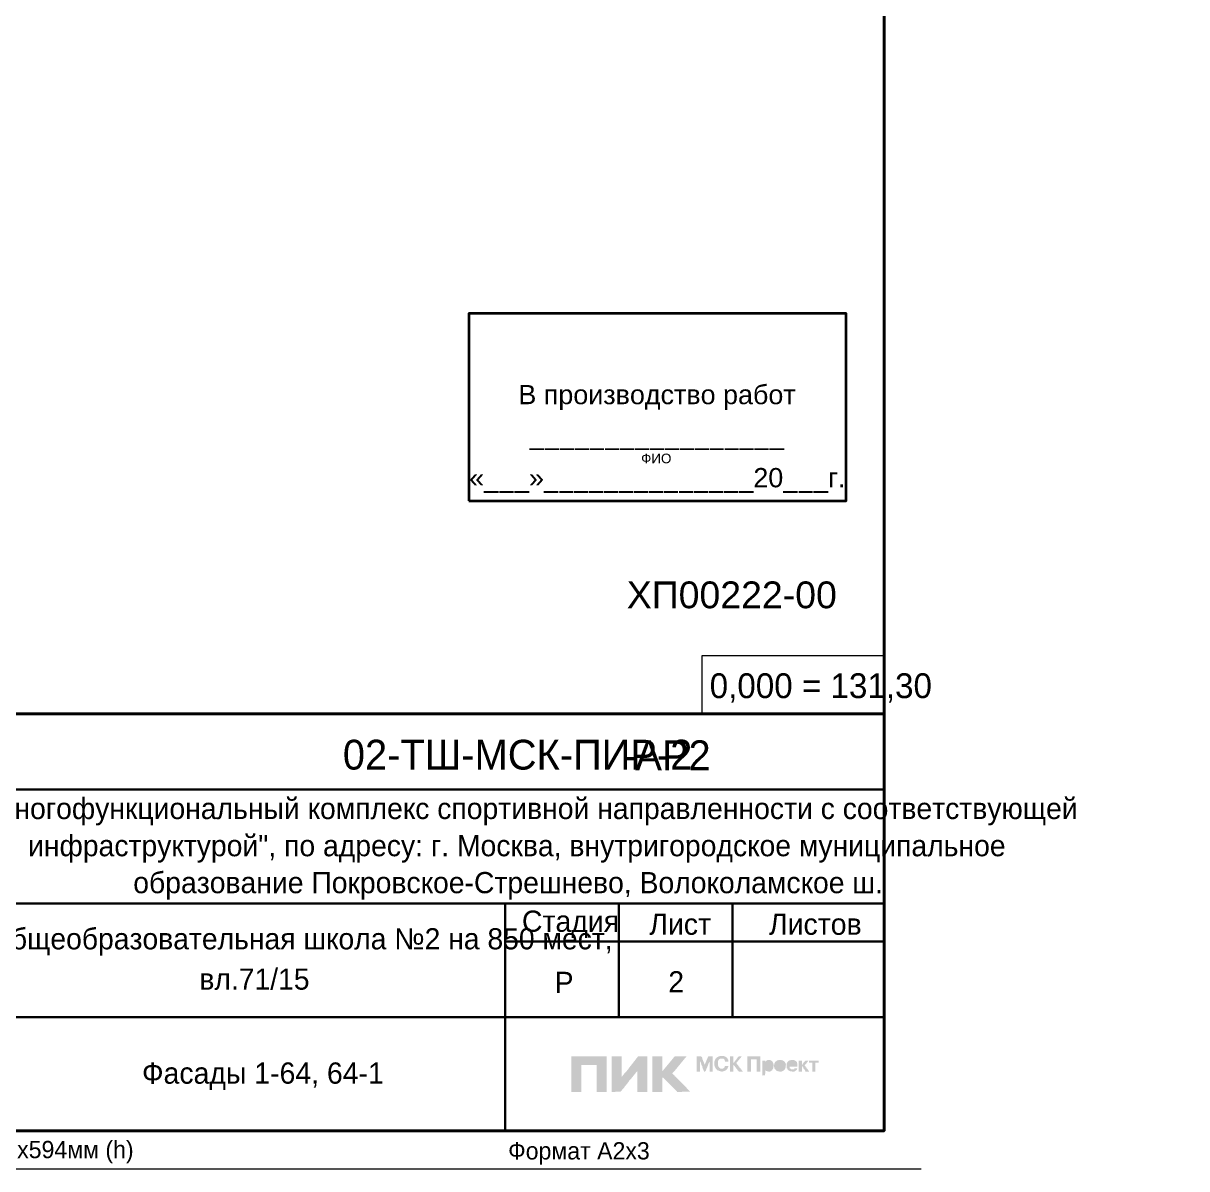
# Model space of a CAD drawing. Header units: millimetres. Extents: x -28928 to 100580, y -22867 to 36490.
# Drawn here: x 85242 to 100580, y -22867 to -7776 of the extents above; entities that cross this region are included whole.
import ezdxf

# ---------------------------------------------------------------- set-up
doc = ezdxf.new("R2010")
doc.units = ezdxf.units.MM
doc.layers.add('PDF _Геометрия', color=7, linetype='Continuous', true_color=0x8f8e8d)
doc.layers.add('PDF _Сплошная заливка', color=7, linetype='Continuous', true_color=0xffffff)
doc.layers.add('PDF _Текст', color=7, linetype='Continuous')
doc.styles.add('PDF Arial-BoldMT', font='arial.ttf')
doc.styles.add('PDF ArialMT', font='arial.ttf')

msp = doc.modelspace()

# ---------------------------------------------------------------- hatches: boundary and pattern name
at = {"layer": 'PDF _Сплошная заливка', "true_color": 0xff3f00, "transparency": 33554559}
h = msp.add_hatch(color=20, dxfattribs=at)
h.paths.add_polyline_path([(92800, -21501), (92800, -21856), (92931, -21856), (92931, -21387), (92466, -21387), (92466, -21856), (92597, -21856), (92597, -21501)])
h.paths.add_polyline_path([(93832, -21387), (93815, -21404), (93811, -21412), (93794, -21429), (93790, -21437), (93773, -21454), (93769, -21463), (93752, -21480), (93748, -21488), (93731, -21505), (93726, -21514), (93710, -21530), (93705, -21539), (93688, -21556), (93684, -21564), (93667, -21581), (93667, -21387), (93536, -21387), (93536, -21856), (93667, -21856), (93667, -21666), (93676, -21666), (93858, -21848), (93858, -21856), (94035, -21852), (94035, -21852), (93993, -21810), (93989, -21810), (93989, -21801), (93836, -21649), (93828, -21649), (93828, -21640), (93798, -21611), (93815, -21594), (93820, -21585), (93836, -21569), (93841, -21560), (93858, -21543), (93862, -21535), (93879, -21518), (93883, -21509), (93900, -21492), (93904, -21484), (93917, -21471), (93921, -21463), (93938, -21446), (93942, -21437), (93955, -21425), (93959, -21416), (93980, -21395), (93985, -21387)])
h.paths.add_polyline_path([(93468, -21856), (93468, -21387), (93350, -21387), (93337, -21399), (93333, -21408), (93320, -21420), (93316, -21429), (93308, -21437), (93303, -21446), (93291, -21459), (93286, -21467), (93278, -21475), (93274, -21484), (93261, -21497), (93257, -21505), (93244, -21518), (93240, -21526), (93231, -21535), (93227, -21543), (93219, -21552), (93215, -21560), (93202, -21573), (93198, -21581), (93164, -21615), (93160, -21624), (93147, -21636), (93143, -21645), (93130, -21657), (93130, -21387), (92999, -21387), (92999, -21856), (93117, -21852), (93130, -21839), (93134, -21831), (93147, -21818), (93151, -21810), (93164, -21797), (93168, -21789), (93176, -21780), (93181, -21772), (93193, -21759), (93198, -21750), (93210, -21738), (93215, -21729), (93223, -21721), (93227, -21712), (93244, -21695), (93248, -21687), (93261, -21674), (93265, -21666), (93278, -21653), (93282, -21645), (93299, -21628), (93303, -21619), (93316, -21607), (93320, -21598), (93333, -21585), (93337, -21585), (93337, -21856)])
at = {"layer": 'PDF _Сплошная заливка', "true_color": 0x260000, "transparency": 33554559}
h = msp.add_hatch(color=18, dxfattribs=at)
h.paths.add_polyline_path([(94560, -21387), (94560, -21590), (94602, -21590), (94602, -21501), (94606, -21501), (94623, -21518), (94623, -21526), (94628, -21526), (94640, -21539), (94640, -21547), (94645, -21547), (94657, -21560), (94657, -21569), (94661, -21569), (94674, -21581), (94674, -21590), (94725, -21590), (94725, -21581), (94716, -21573), (94712, -21573), (94712, -21564), (94704, -21556), (94700, -21556), (94700, -21547), (94687, -21535), (94683, -21535), (94683, -21526), (94674, -21518), (94670, -21518), (94670, -21509), (94661, -21501), (94657, -21501), (94657, -21492), (94640, -21475), (94657, -21459), (94661, -21450), (94678, -21433), (94683, -21425), (94695, -21412), (94700, -21404), (94716, -21387), (94674, -21387), (94661, -21399), (94657, -21408), (94649, -21416), (94645, -21425), (94632, -21437), (94628, -21446), (94619, -21454), (94615, -21463), (94602, -21475), (94602, -21387)])
h.paths.add_polyline_path([(94788, -21387), (94788, -21590), (94835, -21590), (94835, -21425), (94911, -21425), (94911, -21590), (94958, -21590), (94958, -21387)])
h.paths.add_polyline_path([(94488, -21387), (94471, -21382), (94425, -21382), (94416, -21387), (94403, -21391), (94399, -21395), (94382, -21404), (94378, -21412), (94370, -21416), (94357, -21442), (94353, -21459), (94353, -21509), (94357, -21509), (94357, -21522), (94361, -21522), (94361, -21530), (94365, -21530), (94365, -21539), (94370, -21539), (94370, -21547), (94374, -21547), (94374, -21556), (94382, -21556), (94386, -21560), (94386, -21569), (94395, -21569), (94420, -21581), (94463, -21590), (94463, -21585), (94480, -21581), (94505, -21569), (94522, -21552), (94535, -21526), (94539, -21514), (94492, -21514), (94488, -21526), (94484, -21535), (94475, -21543), (94467, -21547), (94437, -21552), (94437, -21547), (94429, -21543), (94425, -21539), (94416, -21535), (94412, -21535), (94412, -21526), (94408, -21522), (94403, -21522), (94403, -21509), (94399, -21509), (94399, -21454), (94403, -21442), (94408, -21437), (94412, -21429), (94416, -21425), (94425, -21420), (94441, -21416), (94458, -21416), (94475, -21420), (94488, -21433), (94488, -21442), (94492, -21442), (94492, -21459), (94539, -21459), (94539, -21442), (94535, -21442), (94535, -21429), (94530, -21425), (94526, -21425), (94526, -21416), (94522, -21416), (94522, -21408), (94518, -21404), (94509, -21399), (94505, -21395)])
h.paths.add_polyline_path([(95465, -21442), (95465, -21590), (95508, -21590), (95508, -21518), (95512, -21518), (95516, -21522), (95516, -21530), (95520, -21530), (95525, -21535), (95525, -21543), (95529, -21543), (95529, -21552), (95533, -21552), (95537, -21556), (95537, -21564), (95541, -21564), (95546, -21569), (95546, -21577), (95550, -21577), (95554, -21581), (95554, -21590), (95601, -21590), (95601, -21581), (95596, -21577), (95592, -21577), (95592, -21569), (95588, -21564), (95584, -21564), (95584, -21556), (95575, -21547), (95571, -21547), (95571, -21539), (95563, -21530), (95558, -21530), (95558, -21522), (95541, -21505), (95567, -21480), (95571, -21471), (95580, -21463), (95584, -21454), (95596, -21442), (95554, -21442), (95529, -21467), (95520, -21484), (95516, -21488), (95512, -21497), (95508, -21501), (95508, -21442)])
h.paths.add_polyline_path([(95685, -21471), (95728, -21471), (95728, -21442), (95601, -21442), (95601, -21471), (95643, -21471), (95643, -21590), (95685, -21590)])
h.paths.add_polyline_path([(95360, -21437), (95338, -21442), (95313, -21467), (95309, -21475), (95305, -21488), (95305, -21543), (95309, -21543), (95313, -21547), (95313, -21556), (95317, -21556), (95317, -21564), (95321, -21564), (95326, -21569), (95334, -21573), (95338, -21577), (95347, -21581), (95360, -21585), (95406, -21590), (95406, -21585), (95419, -21581), (95423, -21577), (95431, -21573), (95440, -21564), (95444, -21552), (95448, -21543), (95410, -21543), (95406, -21547), (95406, -21556), (95398, -21556), (95364, -21560), (95364, -21556), (95351, -21543), (95347, -21543), (95347, -21526), (95343, -21522), (95448, -21522), (95448, -21480), (95444, -21480), (95444, -21467), (95427, -21450), (95419, -21446), (95415, -21442), (95402, -21437)])
h.paths.add_polyline_path([(94183, -21387), (94120, -21387), (94120, -21590), (94162, -21590), (94162, -21454), (94166, -21454), (94166, -21463), (94171, -21463), (94171, -21471), (94175, -21471), (94175, -21484), (94179, -21484), (94179, -21492), (94183, -21492), (94183, -21505), (94188, -21505), (94188, -21514), (94192, -21514), (94192, -21526), (94196, -21526), (94196, -21535), (94200, -21535), (94200, -21547), (94205, -21547), (94205, -21556), (94209, -21556), (94209, -21569), (94213, -21569), (94213, -21577), (94217, -21577), (94217, -21590), (94234, -21585), (94243, -21569), (94247, -21556), (94251, -21547), (94255, -21535), (94260, -21526), (94264, -21514), (94268, -21505), (94272, -21492), (94276, -21484), (94281, -21471), (94285, -21463), (94289, -21463), (94289, -21590), (94331, -21590), (94331, -21387), (94272, -21387), (94264, -21404), (94260, -21416), (94255, -21425), (94251, -21437), (94247, -21446), (94243, -21459), (94238, -21467), (94234, -21480), (94226, -21497), (94226, -21488), (94221, -21488), (94221, -21480), (94217, -21480), (94217, -21467), (94213, -21467), (94213, -21459), (94209, -21459), (94209, -21446), (94205, -21446), (94205, -21437), (94200, -21437), (94200, -21425), (94196, -21425), (94196, -21416), (94192, -21416), (94192, -21404), (94188, -21404), (94188, -21395), (94183, -21395)])
h.paths.add_polyline_path([(95195, -21437), (95178, -21442), (95169, -21450), (95161, -21454), (95156, -21459), (95144, -21484), (95140, -21501), (95140, -21526), (95144, -21526), (95144, -21543), (95148, -21543), (95148, -21552), (95152, -21552), (95156, -21556), (95156, -21564), (95161, -21564), (95173, -21577), (95186, -21581), (95195, -21585), (95241, -21590), (95241, -21585), (95266, -21573), (95283, -21556), (95288, -21543), (95292, -21535), (95296, -21492), (95292, -21492), (95292, -21475), (95288, -21471), (95283, -21471), (95283, -21463), (95271, -21450), (95262, -21446), (95258, -21442), (95241, -21437)])
h.paths.add_polyline_path([(94983, -21640), (95021, -21636), (95025, -21573), (95030, -21573), (95034, -21577), (95051, -21585), (95089, -21590), (95089, -21585), (95106, -21577), (95110, -21573), (95118, -21573), (95118, -21560), (95127, -21552), (95131, -21530), (95135, -21492), (95131, -21492), (95131, -21475), (95127, -21475), (95127, -21467), (95123, -21467), (95123, -21459), (95110, -21446), (95101, -21442), (95089, -21437), (95051, -21437), (95042, -21442), (95025, -21459), (95025, -21442), (94983, -21442)])

# ---------------------------------------------------------------- linework, layer by layer
at = {"layer": 'PDF _Геометрия', "color": 7, "lineweight": 18}
msp.add_lwpolyline([(97077, 36490), (-28928, 36490), (-28928, -22867), (97077, -22867)], dxfattribs=at)
at = {"layer": 'PDF _Геометрия', "color": 7, "lineweight": 40}
msp.add_lwpolyline([(96591, 35991), (96591, -22368), (-26931, -22368), (-26931, 35991)], close=True, dxfattribs=at)
at = {"layer": 'PDF _Геометрия', "color": 7, "lineweight": 35}
msp.add_lwpolyline([(91118, -14066), (96089, -14066), (96089, -11598), (91118, -11598)], close=True, dxfattribs=at)
at = {"layer": 'PDF _Геометрия', "color": 7, "lineweight": 9}
msp.add_lwpolyline([(96591, -15874), (96591, -16872), (95592, -16872)], dxfattribs=at)
msp.add_lwpolyline([(94192, -16107), (96591, -16107), (96591, -16872), (94192, -16872)], close=True, dxfattribs=at)
at = {"layer": 'PDF _Геометрия', "color": 7, "lineweight": 40}
msp.add_lwpolyline([(96591, -16872), (78102, -16872), (78102, -22368)], dxfattribs=at)
at = {"layer": 'PDF _Геометрия', "color": 7, "lineweight": 30}
for points in [[(96591, -17871), (84596, -17871)], [(96591, -19373), (84596, -19373), (78102, -19373)], [(91594, -19373), (91594, -22368)], [(93092, -19373), (93092, -19872), (93092, -20870)], [(94590, -19373), (94590, -19872), (94590, -20870)], [(96591, -19872), (91594, -19872)], [(96591, -20870), (84596, -20870)]]:
    msp.add_lwpolyline(points, dxfattribs=at)

# ---------------------------------------------------------------- texts
at = {"layer": 'PDF _Текст', "attachment_point": 4}
for s, insert, char_height, style in [('В производство работ', (91769, -12706), 253.84, 'PDF ArialMT'), ('_________________', (91919, -13235), 253.84, 'PDF ArialMT'), ('ФИО', (93387, -13510), 126.9, 'PDF ArialMT'), ('«___»______________20___г.', (91120, -13799), 253.84, 'PDF ArialMT'), ('0,000 = 131,30', (94291, -16534), 327, ''), ('02-ТШ-МСК-ПИР-2', (89455, -17415), 392.87, ''), ('-АР2', (93136, -17420), 392.9, ''), ('Многофункциональный комплекс спортивной направленности с соответствующей', (84814, -18163), 279.28, ''), ('инфраструктурой", по адресу: г. Москва, внутригородское муниципальное', (85305, -18653), 279.28, ''), ('образование Покровское-Стрешнево, Волоколамское ш.', (86692, -19140), 279.28, ''), ('Стадия', (91816, -19647), 280.1, ''), ('Лист', (93495, -19647), 280.1, ''), ('Листов', (95073, -19647), 280.1, ''), ('Общеобразовательная школа №2 на 850 мест,', (84789, -19880), 278.84, ''), ('вл.71/15', (87564, -20371), 278.8, ''), ('Р', (92247, -20413), 280, ''), ('2', (93745, -20405), 280, ''), ('Фасады 1-64, 64-1', (86807, -21648), 280.13, ''), ('Формат А2х3', (91634, -22666), 227.71, '')]:
    msp.add_mtext(s, dxfattribs=dict(at, insert=insert, char_height=char_height, style=style))
at = {"layer": 'PDF _Текст', "color": 176, "true_color": 0x0c0c76, "insert": (93198, -15309), "char_height": 353.3, "attachment_point": 4, "style": 'PDF Arial-BoldMT'}
msp.add_mtext('ХП00222-00', dxfattribs=at)
at = {"layer": 'PDF _Текст', "color": 9, "true_color": 0xc0c0c0, "insert": (84484, -22649), "char_height": 227.71, "attachment_point": 4, "style": ''}
msp.add_mtext('1261х594мм (h)', dxfattribs=at)

doc.saveas('drawing.dxf')
